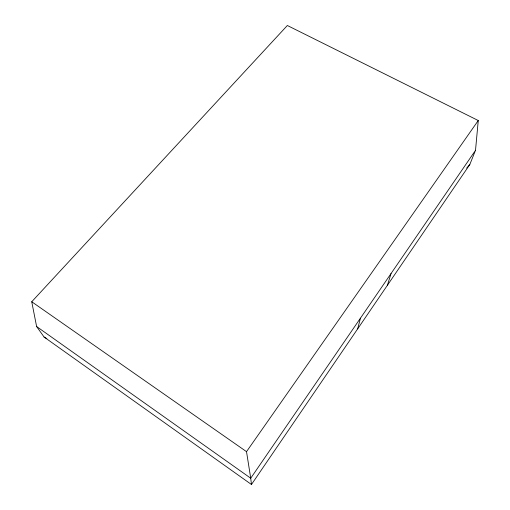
<?xml version="1.0" encoding="UTF-8"?>
<svg xmlns="http://www.w3.org/2000/svg" width="510" height="510" viewBox="0 0 510 510"><rect width="100%" height="100%" fill="white"/><g stroke="black" fill="none" stroke-linecap="round" stroke-linejoin="round"><path stroke-width="0.76" d="M475.511 150.329L478.259 120.526L287.347 25.5L31.741 301.754L36.612 326.521L44.07 337.027L251.462 484.5L469.812 164.52L475.511 150.329L250.729 478.221L251.462 484.5M357.65 328.88L360.455 318.163M387.409 285.281L391.055 273.519M36.612 326.521L250.729 478.221L246.515 451.656L478.259 120.526M466.669 168.09L469.812 164.52M44.07 337.027L46.85 338.589M31.741 301.754L246.515 451.656"/></g></svg>
